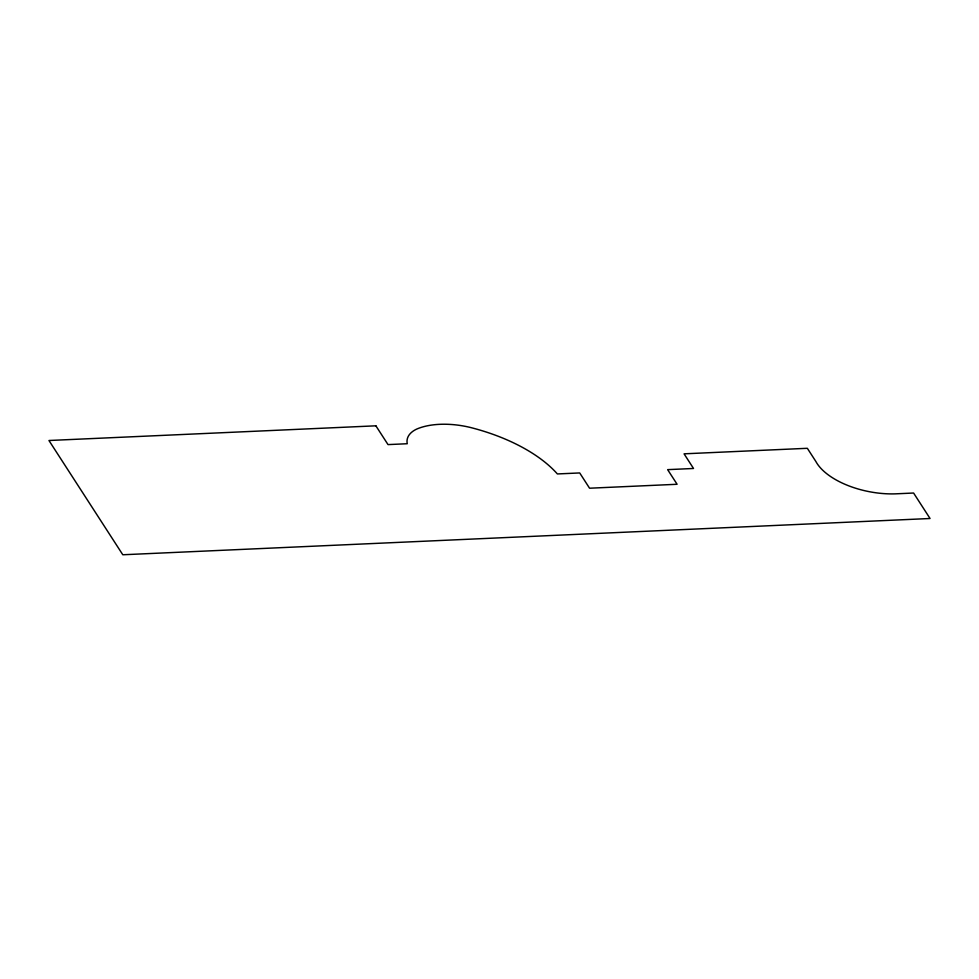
<?xml version="1.0" encoding="UTF-8"?>
<svg xmlns="http://www.w3.org/2000/svg" width="979" height="979" viewBox="0 0 979 979"><rect width="100%" height="100%" fill="white"/><g stroke="black" fill="none" stroke-linecap="round" stroke-linejoin="round"><path stroke-width="1.47" d="M375.875 425.816L48.95 440.501L122.803 554.763L930.05 518.503L913.591 493.024L895.283 493.857A62.901 31.45 10.9 0 1 815.899 461.537L807.345 448.296L684.064 453.828L693.524 468.476L667.629 469.639L677.101 484.275L589.566 488.215L579.703 472.943L557.381 473.946A130.085 65.042 10.9 0 0 473.187 428.19A57.908 28.954 10.9 0 0 416.589 429.132A42.109 21.061 10.9 0 0 407.252 443.732L388.014 444.601L375.875 425.816"/></g></svg>
